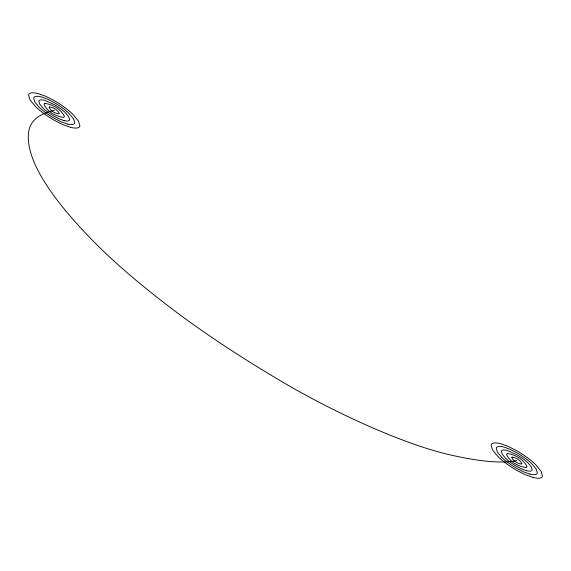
<?xml version="1.0" encoding="UTF-8"?>
<svg xmlns="http://www.w3.org/2000/svg" width="571" height="571" viewBox="0 0 571 571"><rect width="100%" height="100%" fill="white"/><g stroke="black" fill="none" stroke-linecap="round" stroke-linejoin="round"><path stroke-width="0.86" d="M54.216 110.439A547.339 104.436 27 0 0 28.814 131.109A826.872 157.774 27 0 0 96.563 244.445A547.339 104.436 27 0 0 173.527 310.017A349.473 66.686 27 0 0 279.597 380.286A165.726 31.619 27 0 0 449.184 454.666A349.473 66.686 27 0 0 516.784 460.569M44.966 103.437L43.953 104.257C47.115 111.552 55.737 116.42 63.467 117.44L64.487 116.612C61.318 109.332 52.703 104.422 44.966 103.437M49.591 106.934L49.085 107.348C50.669 110.995 54.98 113.429 58.842 113.936L59.355 113.522C57.771 109.882 53.46 107.427 49.591 106.934M507.533 453.567L506.513 454.395C509.675 461.689 518.304 466.55 526.034 467.578L527.047 466.75C523.878 459.469 515.263 454.559 507.533 453.567M512.158 457.071L511.645 457.485C513.229 461.132 517.54 463.559 521.409 464.073L521.915 463.659C520.331 460.019 516.027 457.564 512.158 457.071M64.038 120.588L59.284 118.904L53.867 116.12A20.97 4.004 27 0 1 47.5 111.909A32.84 6.267 27 0 1 42.882 107.976L39.656 104.05L38.821 101.174A32.84 6.267 27 0 1 40.341 99.932A22.262 4.247 27 0 1 44.645 100.31L54.573 104.75A20.97 4.004 27 0 1 60.94 108.968A32.84 6.267 27 0 1 65.558 112.901L68.784 116.827L69.619 119.703A32.84 6.267 27 0 1 68.099 120.938A20.97 4.004 27 0 1 64.038 120.588M67.314 123.971L60.969 121.723L53.745 118.019A27.958 5.332 27 0 1 45.259 112.394A43.789 8.358 27 0 1 39.106 107.148L34.802 101.916L33.682 98.084A43.789 8.358 27 0 1 35.716 96.428A29.685 5.667 27 0 1 41.462 96.934L47.472 99.147L54.688 102.851A27.958 5.332 27 0 1 63.174 108.476A43.789 8.358 27 0 1 69.334 113.722L73.638 118.954L74.751 122.786A43.789 8.358 27 0 1 72.724 124.442A27.958 5.332 27 0 1 67.314 123.971M70.59 127.354L62.653 124.549L53.631 119.917A34.945 6.666 27 0 1 43.025 112.887A54.73 10.442 27 0 1 35.323 106.327L29.949 99.789L28.55 95A54.73 10.442 27 0 1 31.091 92.93A37.108 7.08 27 0 1 38.271 93.558L45.78 96.321L54.809 100.96A34.945 6.666 27 0 1 65.415 107.983A54.73 10.442 27 0 1 73.109 114.543L78.491 121.081L79.89 125.877A54.73 10.442 27 0 1 77.349 127.94A34.945 6.666 27 0 1 70.59 127.354M526.605 470.718L521.844 469.041L516.427 466.257A20.97 4.004 27 0 1 510.06 462.046A32.84 6.267 27 0 1 505.442 458.106L502.216 454.188L501.381 451.311A32.84 6.267 27 0 1 502.901 450.069A22.262 4.247 27 0 1 507.212 450.44L517.133 454.887A20.97 4.004 27 0 1 523.5 459.098A32.84 6.267 27 0 1 528.118 463.038L531.344 466.957L532.179 469.833A32.84 6.267 27 0 1 530.659 471.075A20.97 4.004 27 0 1 526.605 470.718M529.874 474.101L523.528 471.86L516.312 468.156A27.958 5.332 27 0 1 507.826 462.531A43.789 8.358 27 0 1 501.666 457.285L497.362 452.054L496.249 448.221A43.789 8.358 27 0 1 498.276 446.565A29.685 5.667 27 0 1 504.022 447.064L510.031 449.284L517.255 452.989A27.958 5.332 27 0 1 525.741 458.613A43.789 8.358 27 0 1 531.894 463.859L536.198 469.091L537.318 472.924A43.789 8.358 27 0 1 535.284 474.58A27.958 5.332 27 0 1 529.874 474.101M533.15 477.484L525.22 474.687L516.191 470.047A34.945 6.666 27 0 1 505.585 463.024A54.73 10.442 27 0 1 497.891 456.465L492.509 449.927L491.11 445.13A54.73 10.442 27 0 1 493.651 443.067A37.108 7.08 27 0 1 500.831 443.688L508.347 446.458L517.369 451.09A34.945 6.666 27 0 1 527.975 458.12A54.73 10.442 27 0 1 535.677 464.68L541.051 471.218L542.45 476.014A54.73 10.442 27 0 1 539.909 478.077A34.945 6.666 27 0 1 533.15 477.484"/></g></svg>
